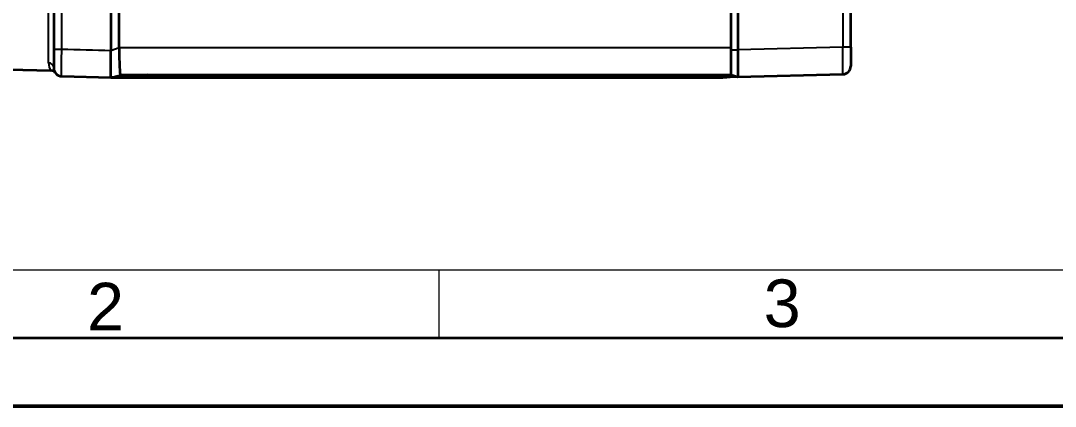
# Model space of a CAD drawing. Header units: millimetres. Extents: x 0 to 210, y 0 to 149.
# Drawn here: x 40.13 to 78.17, y 0 to 14.16 of the extents above; entities that cross this region are included whole.
import ezdxf

# ---------------------------------------------------------------- set-up
doc = ezdxf.new("R2010")
doc.units = ezdxf.units.MM
doc.header["$LTSCALE"] = 0.5
doc.layers.get('0').update_dxf_attribs({"lineweight": 25})
for name, color, linetype, lineweight in [('001', 7, 'Continuous', 50), ('Sichtbar (ISO)', 7, 'Continuous', 35), ('Sichtbar schmal (ISO)', 7, 'Continuous', 25)]:
    doc.layers.add(name, color=color, linetype=linetype, lineweight=lineweight)
doc.layers.add('Symbole(DIN)', color=3, linetype='Continuous', lineweight=25, true_color=0x00ff00)
doc.styles.add('Aktuell-DIN', font='arial.ttf')

# ---------------------------------------------------------------- blocks, each defined once
blk = doc.blocks.new('Ränder Basler-A3')
at = {"layer": '001', "color": 7, "linetype": 'Continuous', "lineweight": 18}
for p, q in [((227, 10), (10, 10)), ((111, 10), (111, 5))]:
    blk.add_line(p, q, dxfattribs=at)
at = {"layer": '001', "color": 7, "linetype": 'Continuous', "lineweight": 35}
blk.add_line((415, 5), (5, 5), dxfattribs=at)
at = {"layer": '001'}
blk.add_line((420, 0), (0, 0), dxfattribs=at)
at = {"layer": 'Symbole(DIN)', "color": 250, "true_color": 0x3f3f3f, "char_height": 3.5, "attachment_point": 4, "style": 'Aktuell-DIN'}
for s, insert in [('\\fArial|b0|i0;3', (134.893, 7.545)), ('\\fArial|b0|i0;2', (85.145, 7.322))]:
    blk.add_mtext(s, dxfattribs=dict(at, insert=insert))

msp = doc.modelspace()

# ---------------------------------------------------------------- linework, layer by layer
at = {"layer": 'Sichtbar (ISO)'}
for p, q in [((43.448, 40.075), (43.448, 13.075)), ((43.753, 13.175), (43.753, 39.975)), ((66.248, 13.09), (66.248, 40.059)), ((66.501, 40.053), (66.501, 13.097)), ((70.648, 13.198), (70.648, 30.386)), ((41.348, 23.71), (41.348, 13.122)), ((43.448, 12.075), (43.448, 13.075)), ((70.648, 13.198), (70.648, 12.498)), ((29.548, 12.639), (41.246, 12.332)), ((43.798, 12.175), (66.248, 12.175)), ((43.798, 12.175), (43.798, 12.175)), ((65.648, 12.082), (65.648, 12.175)), ((65.648, 12.175), (65.948, 12.082)), ((66.248, 12.175), (66.501, 12.097)), ((66.501, 12.097), (70.356, 12.198)), ((41.64, 12.122), (43.448, 12.075)), ((65.948, 12.082), (66.086, 12.086)), ((66.21, 12.089), (66.086, 12.086)), ((66.501, 12.097), (66.21, 12.089)), ((66.501, 12.097), (66.501, 12.097))]:
    msp.add_line(p, q, dxfattribs=at)
for centre, radius, start, end in [((41.24, 12.132), 0.2, 35.3797, 88.5), ((41.648, 12.422), 0.3, 180, 268.5), ((70.348, 12.498), 0.3, 271.5, 0)]:
    msp.add_arc(centre, radius, start, end, dxfattribs=at)
for centre, major_axis, ratio, start_param, end_param in [((43.798, 13.175), (0, -1), 0.044783, 4.712389, 6.283185), ((43.798, 13.175), (0, -1), 0.044828, 4.712389, 6.282182), ((63.501, 13.019), (3, 0.088), 0.33316, 6.266841, 6.273457)]:
    msp.add_ellipse(centre, major_axis=major_axis, ratio=ratio, start_param=start_param, end_param=end_param, dxfattribs=at)
for points, knots in [([(41.348, 13.122), (41.348, 12.993), (41.348, 12.863), (41.348, 12.652), (41.348, 12.569), (41.348, 12.475), (41.348, 12.45), (41.348, 12.426), (41.348, 12.422), (41.348, 12.422)], [0, 0, 0, 0, 0.0388395, 0.0388395, 0.0738498, 0.0738498, 0.0957312, 0.0957312, 0.1094071, 0.1094071, 0.1094071, 0.1094071]), ([(66.501, 13.09), (66.498, 12.959), (66.496, 12.83), (66.494, 12.59), (66.493, 12.481), (66.493, 12.297), (66.494, 12.224), (66.496, 12.124), (66.498, 12.098), (66.501, 12.097)], [0, 0, 0, 0, 0.0391732, 0.0391732, 0.0782305, 0.0782305, 0.1172095, 0.1172095, 0.1562463, 0.1562463, 0.1562463, 0.1562463]), ([(44.809, 12.175), (44.465, 12.149), (43.905, 12.108), (43.579, 12.084), (43.535, 12.081), (43.489, 12.078), (43.476, 12.077), (43.46, 12.076), (43.455, 12.075), (43.449, 12.075), (43.448, 12.075), (43.448, 12.075)], [-0.1002487, -0.1002487, -0.1002487, -0.1002487, -0.0212304, -0.0212304, -0.0093133, -0.0093133, -0.0046177, -0.0046177, -0.0020427, -0.0020427, 0, 0, 0, 0])]:
    msp.add_open_spline(points, degree=3, knots=knots, dxfattribs=at)
for points in [[(66.248, 12.175), (66.248, 12.175), (66.248, 12.373), (66.248, 12.85), (66.248, 13.09)], [(43.448, 12.075), (50.848, 12.075), (58.248, 12.075), (65.648, 12.075)], [(65.648, 12.075), (65.648, 12.075), (65.648, 12.077), (65.648, 12.082)]]:
    msp.add_open_spline(points, degree=3, dxfattribs=at)
msp.add_rational_spline([(65.648, 12.082), (65.948, 12.082), (65.948, 12.082)], [1, 1.00229920149, 1], degree=2, dxfattribs=at)
at = {"layer": 'Sichtbar schmal (ISO)'}
for p, q in [((41.64, 13.122), (41.64, 40.027)), ((70.356, 39.952), (70.356, 13.198)), ((41.153, 12.618), (41.153, 23.749)), ((41.348, 13.122), (41.64, 13.122)), ((43.448, 13.075), (43.753, 13.175)), ((43.753, 13.175), (66.248, 13.175)), ((66.248, 13.09), (66.501, 13.09)), ((70.356, 13.198), (66.501, 13.097)), ((70.648, 13.198), (70.356, 13.198)), ((65.882, 12.175), (66.086, 12.086)), ((66.014, 12.175), (66.21, 12.089))]:
    msp.add_line(p, q, dxfattribs=at)
for centre, major_axis, ratio, start_param, end_param in [((70.348, 13.198), (0.008, -1), 0.007848, 0.000144, 1.570255), ((41.148, 12.422), (0.2, 0), 0.980119, 0, 1.544616)]:
    msp.add_ellipse(centre, major_axis=major_axis, ratio=ratio, start_param=start_param, end_param=end_param, dxfattribs=at)
for points, knots in [([(41.64, 12.122), (41.64, 12.122), (41.639, 12.128), (41.638, 12.162), (41.638, 12.198), (41.637, 12.332), (41.637, 12.451), (41.638, 12.752), (41.639, 12.937), (41.64, 13.122)], [-0.1094071, -0.1094071, -0.1094071, -0.1094071, -0.0957312, -0.0957312, -0.0738498, -0.0738498, -0.0388395, -0.0388395, 0, 0, 0, 0]), ([(41.153, 12.618), (41.153, 12.484), (41.204, 12.396), (41.239, 12.34), (41.244, 12.332), (41.244, 12.332)], [-0.5770345, -0.5770345, -0.5770345, -0.5770345, -0.3721873, -0.3721873, -0.2884836, -0.2884836, -0.2884836, -0.2884836])]:
    msp.add_open_spline(points, degree=3, knots=knots, dxfattribs=at)
for points in [[(41.64, 13.122), (42.243, 13.106), (42.845, 13.09), (43.448, 13.075)], [(43.448, 12.075), (43.565, 12.108), (43.681, 12.141), (43.798, 12.175)]]:
    msp.add_open_spline(points, degree=3, dxfattribs=at)

# ---------------------------------------------------------------- block references
at = {"xscale": 0.5, "yscale": 0.5, "zscale": 0.5}
msp.add_blockref('Ränder Basler-A3', (0, 0), dxfattribs=at)

doc.saveas('drawing.dxf')
